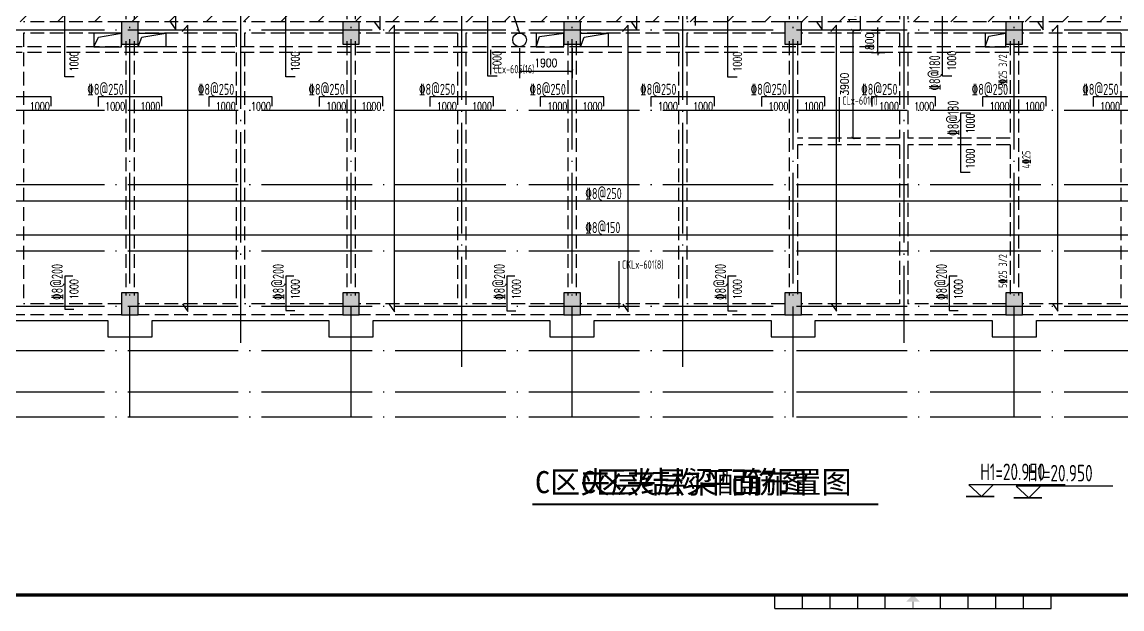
# Model space of a CAD drawing. Header units: millimetres. Extents: x 2998490 to 15040601, y 444546 to 7822218.
# Drawn here: x 14629362 to 14669164, y 7486254 to 7507502 of the extents above; entities that cross this region are included whole.
import ezdxf

# ---------------------------------------------------------------- set-up
doc = ezdxf.new("R2010")
doc.units = ezdxf.units.MM
doc.header["$LTSCALE"] = 2000
doc.linetypes.add('DASH', pattern=[0.35, 0.25, -0.1])
doc.linetypes.add('DOTE', pattern=[2.42, 2, -0.2, 0.02, -0.2])
for name, color, linetype in [('3-AXIS', 3, 'Continuous'), ('3-ban', 84, 'Continuous'), ('3-ban-hatch', 9, 'Continuous'), ('3-ban-rein', 1, 'Continuous'), ('3-ban-TEXT', 7, 'Continuous'), ('3-ban设备基础', 3, 'Continuous'), ('3-COLUMN-UP', 2, 'Continuous'), ('3-dote', 43, 'DOTE'), ('3-HATCH', 8, 'Continuous'), ('3-liang-rein-Y', 130, 'Continuous'), ('3-liang-R截面-X', 50, 'Continuous'), ('3-liang-s-1', 44, 'Continuous'), ('3-liang-xu', 120, 'DASH'), ('图框', 7, 'Continuous')]:
    doc.layers.add(name, color=color, linetype=linetype)
doc.styles.add('DIM_FONT', font='SIMPLEX', dxfattribs={"width": 0.8, "bigfont": 'HZTXT'})
doc.styles.add('TJ1', font='tj-romans1.shx', dxfattribs={"width": 0.8, "bigfont": 'tj-hztxt1.shx'})
doc.styles.add('TSSD_Rein', font='Tssdeng.shx', dxfattribs={"width": 0.7, "bigfont": 'hztxt.shx'})
doc.styles.add('黑体', font='SIMHEI.TTF')
doc.dimstyles.new('DIMN100', dxfattribs={"dimtxt": 300, "dimasz": 100, "dimexe": 250, "dimexo": 300, "dimgap": 150, "dimtad": 1, "dimdec": 0, "dimzin": 0, "dimdsep": 46, "dimtxsty": 'DIM_FONT', "dimblk": 'ARCHTICK', "dimcen": 0.09, "dimclrt": 7, "dimazin": 2, "dimtfac": 1, "dimtdec": 0, "dimtix": 1, "dimtmove": 2, "dimatfit": 3, "dimldrblk": 'ARCHTICK', "dimfxl": 0, "dimtolj": 1, "dimtzin": 0, "dimarcsym": 0})

# ---------------------------------------------------------------- blocks, each defined once
blk = doc.blocks.new('TJAD_TK_A0')
at = {"layer": '图框'}
for p, q in [((1517.5, -436.65), (1517.5, -431.65)), ((1527.5, -436.65), (1527.5, -431.65)), ((1537.5, -436.65), (1537.5, -431.65)), ((1547.5, -436.65), (1547.5, -431.65)), ((1557.5, -436.65), (1557.5, -431.65)), ((1577.5, -436.65), (1577.5, -431.65)), ((1587.5, -436.65), (1587.5, -431.65)), ((1597.5, -436.65), (1597.5, -431.65)), ((1607.5, -436.65), (1607.5, -431.65)), ((1617.5, -436.65), (1617.5, -431.65)), ((1517.5, -436.65), (1617.5, -436.65))]:
    blk.add_line(p, q, dxfattribs=at)
at = {"layer": '图框', "const_width": 1.2}
blk.add_lwpolyline([(2152, -431.7), (2152, 389.3), (998, 389.3), (998, -431.7)], close=True, dxfattribs=at)
at = {"layer": '图框', "const_width": 0.3}
blk.add_lwpolyline([(1567.5, -434.15), (1567.5, -436.65)], dxfattribs=at)
at = {"layer": '图框'}
blk.add_solid([(1570, -434.15), (1565, -434.15), (1567.5, -431.65)], dxfattribs=at)
blk = doc.blocks.new('_ArchTick')
at = {"color": 0, "linetype": 'ByBlock', "const_width": 0.15}
blk.add_lwpolyline([(-0.5, -0.5), (0.5, 0.5)], dxfattribs=at)
blk = doc.blocks.new('*D814')
at = {"layer": '3-ban设备基础', "color": 0, "lineweight": -2}
for p, q in [((14647367, 7506552), (14647367, 7505472)), ((14649267, 7506552), (14649267, 7505472)), ((14647367, 7505722), (14649267, 7505722))]:
    blk.add_line(p, q, dxfattribs=at)
at = {"layer": 'Defpoints', "color": 0}
for p in [(14647367, 7506852), (14649267, 7506852), (14649267, 7505722)]:
    blk.add_point(p, dxfattribs=at)
at = {"layer": '3-ban设备基础', "color": 0, "lineweight": -2, "xscale": 100, "yscale": 100, "zscale": 100, "rotation": 180}
blk.add_blockref('_ArchTick', (14647367, 7505722), dxfattribs=at)
at = {"layer": '3-ban设备基础', "color": 0, "lineweight": -2, "xscale": 100, "yscale": 100, "zscale": 100}
blk.add_blockref('_ArchTick', (14649267, 7505722), dxfattribs=at)
at = {"layer": '3-ban设备基础', "color": 7, "insert": (14648317, 7506022), "char_height": 300, "attachment_point": 5, "style": 'DIM_FONT'}
blk.add_mtext('\\A1;1900', dxfattribs=at)
blk = doc.blocks.new('*D912')
at = {"layer": '3-ban设备基础', "color": 0, "lineweight": -2}
for p, q in [((14660337, 7508572), (14659456, 7508572)), ((14659706, 7507202), (14659706, 7508572)), ((14660339, 7507202), (14659456, 7507202))]:
    blk.add_line(p, q, dxfattribs=at)
at = {"layer": 'Defpoints', "color": 0}
for p in [(14659706, 7508572), (14660637, 7508572), (14660639, 7507202)]:
    blk.add_point(p, dxfattribs=at)
at = {"layer": '3-ban设备基础', "color": 0, "lineweight": -2, "xscale": 100, "yscale": 100, "zscale": 100}
for p, rotation in [((14659706, 7508572), 90), ((14659706, 7507202), 270)]:
    blk.add_blockref('_ArchTick', p, dxfattribs=dict(at, rotation=rotation))
at = {"layer": '3-ban设备基础', "color": 7, "insert": (14659406, 7507887), "char_height": 300, "attachment_point": 5, "rotation": 90, "style": 'DIM_FONT'}
blk.add_mtext('\\A1;1370', dxfattribs=at)
blk = doc.blocks.new('*D1816')
at = {"layer": '3-ban', "color": 0, "lineweight": -2}
for p, q in [((14659424, 7507202), (14659424, 7503302)), ((14659426, 7507202), (14659674, 7507202)), ((14659426, 7503302), (14659674, 7503302))]:
    blk.add_line(p, q, dxfattribs=at)
at = {"layer": 'Defpoints', "color": 0}
for p in [(14659126, 7507202), (14659126, 7503302), (14659424, 7503302)]:
    blk.add_point(p, dxfattribs=at)
at = {"layer": '3-ban', "color": 0, "lineweight": -2, "xscale": 100, "yscale": 100, "zscale": 100}
for p, rotation in [((14659424, 7507202), 90), ((14659424, 7503302), 270)]:
    blk.add_blockref('_ArchTick', p, dxfattribs=dict(at, rotation=rotation))
at = {"layer": '3-ban', "color": 7, "insert": (14659124, 7505252), "char_height": 300, "attachment_point": 5, "rotation": 90, "style": 'DIM_FONT'}
blk.add_mtext('\\A1;3900', dxfattribs=at)
blk = doc.blocks.new('*D1818')
at = {"layer": '3-ban', "color": 0, "lineweight": -2}
for p, q in [((14660105, 7507202), (14660584, 7507202)), ((14660334, 7507202), (14660334, 7507302)), ((14660334, 7506402), (14660334, 7507202)), ((14660105, 7506402), (14660584, 7506402)), ((14660334, 7506402), (14660334, 7506302))]:
    blk.add_line(p, q, dxfattribs=at)
at = {"layer": 'Defpoints', "color": 0}
for p in [(14659805, 7507202), (14660334, 7507202), (14659805, 7506402)]:
    blk.add_point(p, dxfattribs=at)
at = {"layer": '3-ban', "color": 0, "lineweight": -2, "xscale": 100, "yscale": 100, "zscale": 100}
for p, rotation in [((14660334, 7507202), 270), ((14660334, 7506402), 90)]:
    blk.add_blockref('_ArchTick', p, dxfattribs=dict(at, rotation=rotation))
at = {"layer": '3-ban', "color": 7, "insert": (14660034, 7506802), "char_height": 300, "attachment_point": 5, "rotation": 90, "style": 'DIM_FONT'}
blk.add_mtext('\\A1;800', dxfattribs=at)

msp = doc.modelspace()

# ---------------------------------------------------------------- hatches: boundary and pattern name
at = {"layer": '3-ban-hatch'}
h = msp.add_hatch(dxfattribs=at)
h.set_pattern_fill('ANSI31', color=8, scale=300, style=0)
h.paths.add_polyline_path([(14681566.8, 7507502), (14618716.8, 7507502), (14618716.8, 7510902), (14681566.8, 7510902)])
at = {"layer": '3-HATCH'}
for points in [[(14633566.9, 7507502), (14632966.9, 7507502), (14632966.9, 7506702), (14633566.9, 7506702)], [(14641566.9, 7507502), (14640966.9, 7507502), (14640966.9, 7506702), (14641566.9, 7506702)], [(14649566.9, 7507502), (14648966.9, 7507502), (14648966.9, 7506702), (14649566.9, 7506702)], [(14657566.9, 7507502), (14656966.9, 7507502), (14656966.9, 7506702), (14657566.9, 7506702)], [(14665566.9, 7507502), (14664966.9, 7507502), (14664966.9, 7506702), (14665566.9, 7506702)], [(14633566.9, 7497702), (14632966.9, 7497702), (14632966.9, 7496902), (14633566.9, 7496902)], [(14641566.9, 7497702), (14640966.9, 7497702), (14640966.9, 7496902), (14641566.9, 7496902)], [(14649566.9, 7497702), (14648966.9, 7497702), (14648966.9, 7496902), (14649566.9, 7496902)], [(14657566.9, 7497702), (14656966.9, 7497702), (14656966.9, 7496902), (14657566.9, 7496902)], [(14665566.9, 7497702), (14664966.9, 7497702), (14664966.9, 7496902), (14665566.9, 7496902)]]:
    msp.add_hatch(color=256, dxfattribs=at).paths.add_polyline_path(points)

# ---------------------------------------------------------------- linework, layer by layer
at = {"layer": '3-AXIS', "color": 15, "linetype": 'DOTE'}
for p, q in [((14633266.8, 7493202), (14633266.8, 7523716.5)), ((14641266.8, 7493202), (14641266.8, 7523716.5)), ((14649266.8, 7493202), (14649266.8, 7523716.5)), ((14657266.8, 7493202), (14657266.8, 7523716.5)), ((14665266.8, 7493202), (14665266.8, 7523716.5)), ((14695266.8, 7507202), (14614408.5, 7507202)), ((14695266.8, 7504302), (14614408.5, 7504302)), ((14695266.8, 7501602), (14614408.5, 7501602)), ((14695266.8, 7499202), (14614408.5, 7499202)), ((14695266.8, 7497202), (14614408.5, 7497202)), ((14695266.8, 7495602), (14614408.5, 7495602)), ((14695266.8, 7494102), (14614408.5, 7494102)), ((14695266.8, 7493202), (14614408.5, 7493202))]:
    msp.add_line(p, q, dxfattribs=at)
at = {"layer": '3-ban'}
msp.add_lwpolyline([(14668827.3, 7490705.6), (14665340.3, 7490705.6), (14665796, 7490274.2), (14665251, 7490274.2), (14666259.8, 7490274.2), (14665796, 7490274.2), (14666219.9, 7490705.6)], dxfattribs=at)
at = {"layer": '3-ban', "const_width": 70}
msp.add_lwpolyline([(14647829.2, 7490047.2), (14660341.8, 7490047.2)], dxfattribs=at)
at = {"layer": '3-ban-rein'}
for points in [[(14634731.8, 7507497.8), (14634925.2, 7507224.1), (14634925.2, 7511181.4), (14634722.1, 7510952)], [(14642122.7, 7507497.8), (14642316.1, 7507224.1), (14642316.1, 7511181.4), (14642113, 7510952)], [(14651417.9, 7507497.8), (14651611.4, 7507224.1), (14651611.4, 7511181.4), (14651408.3, 7510952)], [(14658122.7, 7507497.8), (14658316.1, 7507224.1), (14658316.1, 7511181.4), (14658113, 7510952)], [(14666122.7, 7507497.8), (14666316.1, 7507224.1), (14666316.1, 7511181.4), (14666113, 7510952)], [(14631245.3, 7505519.1), (14630907.3, 7505519.1), (14630907.3, 7508502), (14631253.3, 7508502)], [(14639245.3, 7505517), (14638907.3, 7505517), (14638907.3, 7508502), (14639253.3, 7508502)], [(14646550.3, 7505536.7), (14646212.4, 7505536.7), (14646212.4, 7508502), (14646558.4, 7508502)], [(14655245.3, 7505508.2), (14654907.3, 7505508.2), (14654907.3, 7508502), (14655253.3, 7508502)], [(14663002.7, 7505544), (14662664.8, 7505544), (14662664.8, 7508492.3), (14663010.8, 7508492.3)], [(14635166.2, 7497296.3), (14635359.6, 7497022.7), (14635359.6, 7507392.3), (14635156.5, 7507162.9)], [(14642643.5, 7497289.9), (14642836.9, 7497016.2), (14642836.9, 7507392.3), (14642633.9, 7507162.9)], [(14651101.3, 7497284.7), (14651294.8, 7497011), (14651294.8, 7507392.3), (14651091.7, 7507162.9)], [(14658643.5, 7497306.8), (14658836.9, 7497033.1), (14658836.9, 7507392.3), (14658633.9, 7507162.9)], [(14666643.5, 7497309.5), (14666836.9, 7497035.9), (14666836.9, 7507392.3), (14666633.9, 7507162.9)], [(14630416.8, 7504449.4), (14630416.8, 7504787.3), (14628116.8, 7504787.3), (14628116.8, 7504441.3)], [(14634416.8, 7504449.4), (14634416.8, 7504787.3), (14632116.8, 7504787.3), (14632116.8, 7504441.3)], [(14638416.8, 7504449.4), (14638416.8, 7504787.3), (14636116.8, 7504787.3), (14636116.8, 7504441.3)], [(14642416.8, 7504449.4), (14642416.8, 7504787.3), (14640116.8, 7504787.3), (14640116.8, 7504441.3)], [(14646416.8, 7504449.4), (14646416.8, 7504787.3), (14644116.8, 7504787.3), (14644116.8, 7504441.3)], [(14650416.8, 7504449.4), (14650416.8, 7504787.3), (14648116.8, 7504787.3), (14648116.8, 7504441.3)], [(14654416.8, 7504449.4), (14654416.8, 7504787.3), (14652116.8, 7504787.3), (14652116.8, 7504441.3)], [(14658416.8, 7504449.4), (14658416.8, 7504787.3), (14656116.8, 7504787.3), (14656116.8, 7504441.3)], [(14662416.8, 7504449.4), (14662416.8, 7504787.3), (14660116.8, 7504787.3), (14660116.8, 7504441.3)], [(14666416.8, 7504449.4), (14666416.8, 7504787.3), (14664116.8, 7504787.3), (14664116.8, 7504441.3)], [(14670416.8, 7504449.4), (14670416.8, 7504787.3), (14668116.8, 7504787.3), (14668116.8, 7504441.3)], [(14663669.4, 7502052), (14663331.4, 7502052), (14663331.4, 7504213.4), (14663677.4, 7504213.4)], [(14681410.6, 7500678.2), (14681410.6, 7501016.1), (14618819.5, 7501016.1), (14618819.5, 7500670.1)], [(14681204.9, 7499976.7), (14681478.5, 7499783.3), (14618817.4, 7499783.3), (14619046.8, 7499986.4)], [(14631199.4, 7498302), (14630907.3, 7498302), (14630907.3, 7497103), (14631236.6, 7497103)], [(14639199.4, 7498302), (14638907.3, 7498302), (14638907.3, 7497054.2), (14639236.6, 7497054.2)], [(14647199.4, 7498302), (14646907.3, 7498302), (14646907.3, 7497047.7), (14647236.6, 7497047.7)], [(14655199.4, 7498302), (14654907.3, 7498302), (14654907.3, 7497042.6), (14655236.6, 7497042.6)], [(14663199.4, 7498302), (14662907.3, 7498302), (14662907.3, 7497064.7), (14663236.6, 7497064.7)]]:
    msp.add_lwpolyline(points, dxfattribs=at)
at = {"layer": '3-ban设备基础'}
msp.add_line((14646651.1, 7509202), (14647366.8, 7507102), dxfattribs=at)
at = {"layer": '3-ban设备基础', "ltscale": 2}
msp.add_circle((14647366.8, 7506852), 250, dxfattribs=at)
at = {"layer": '3-COLUMN-UP'}
for points in [[(14633566.9, 7507502), (14632966.9, 7507502), (14632966.9, 7506702), (14633566.9, 7506702)], [(14641566.9, 7507502), (14640966.9, 7507502), (14640966.9, 7506702), (14641566.9, 7506702)], [(14649566.9, 7507502), (14648966.9, 7507502), (14648966.9, 7506702), (14649566.9, 7506702)], [(14657566.9, 7507502), (14656966.9, 7507502), (14656966.9, 7506702), (14657566.9, 7506702)], [(14665566.9, 7507502), (14664966.9, 7507502), (14664966.9, 7506702), (14665566.9, 7506702)], [(14633566.9, 7497702), (14632966.9, 7497702), (14632966.9, 7496902), (14633566.9, 7496902)], [(14641566.9, 7497702), (14640966.9, 7497702), (14640966.9, 7496902), (14641566.9, 7496902)], [(14649566.9, 7497702), (14648966.9, 7497702), (14648966.9, 7496902), (14649566.9, 7496902)], [(14657566.9, 7497702), (14656966.9, 7497702), (14656966.9, 7496902), (14657566.9, 7496902)], [(14665566.9, 7497702), (14664966.9, 7497702), (14664966.9, 7496902), (14665566.9, 7496902)]]:
    msp.add_lwpolyline(points, close=True, dxfattribs=at)
at = {"layer": '3-dote'}
for p, q in [((14645266.8, 7523207.2), (14645266.8, 7495025.6)), ((14653266.8, 7523207.2), (14653266.8, 7495025.6)), ((14637266.8, 7522877.3), (14637266.8, 7495893.3)), ((14661266.8, 7522877.3), (14661266.8, 7495893.3))]:
    msp.add_line(p, q, dxfattribs=at)
at = {"layer": '3-liang-R截面-X'}
for p, q in [((14653714.2, 7508942.4), (14653714.2, 7507371.5)), ((14646315.9, 7506493.9), (14646315.9, 7505605.3)), ((14658935.5, 7504776.2), (14658935.5, 7503168.2)), ((14650961.3, 7498840.4), (14650961.3, 7497140))]:
    msp.add_line(p, q, dxfattribs=at)
msp.add_lwpolyline([(14667107.4, 7490752.5), (14663620.4, 7490752.5), (14664076.1, 7490321.2), (14663531.1, 7490321.2), (14664539.8, 7490321.2), (14664076.1, 7490321.2), (14664500, 7490752.5)], dxfattribs=at)
at = {"layer": '3-liang-R截面-X', "const_width": 70}
msp.add_lwpolyline([(14649494.1, 7490047.2), (14658606.2, 7490047.2)], dxfattribs=at)
at = {"layer": '3-liang-s-1'}
for points in [[(14631966.8, 7506602), (14632966.8, 7506602), (14632966.8, 7507102), (14631966.8, 7507102)], [(14633566.8, 7507102), (14634566.8, 7507102), (14634566.8, 7506602), (14633566.8, 7506602)], [(14647966.8, 7506602), (14648966.8, 7506602), (14648966.8, 7507102), (14647966.8, 7507102)], [(14649566.9, 7507102), (14650566.8, 7507102), (14650566.8, 7506602), (14649566.9, 7506602)], [(14664216.8, 7506602), (14664966.8, 7506602), (14664966.8, 7507102), (14664216.8, 7507102)]]:
    msp.add_lwpolyline(points, close=True, dxfattribs=at)
for points in [[(14631966.8, 7506602), (14632125.7, 7506949.5), (14632966.8, 7507102)], [(14633566.8, 7506602), (14633698.7, 7506949.9), (14634566.8, 7507102)], [(14647966.8, 7506602), (14648085.8, 7506976.1), (14648966.8, 7507102)], [(14649566.9, 7506602), (14649697.7, 7506952.3), (14650566.8, 7507102)], [(14664216.8, 7506602), (14664342.3, 7506984.9), (14664966.8, 7507102)], [(14626066.8, 7496702), (14632466.8, 7496702), (14632466.8, 7496102), (14634066.8, 7496102), (14634066.8, 7496702), (14640466.8, 7496702), (14640466.8, 7496102), (14642066.8, 7496102), (14642066.8, 7496702), (14648466.8, 7496702), (14648466.8, 7496102), (14650066.8, 7496102), (14650066.8, 7496702), (14656466.8, 7496702), (14656466.8, 7496102), (14658066.8, 7496102), (14658066.8, 7496702), (14664466.8, 7496702), (14664466.8, 7496102), (14666066.8, 7496102), (14666066.8, 7496702), (14672466.8, 7496702)]]:
    msp.add_lwpolyline(points, dxfattribs=at)
at = {"layer": '3-liang-xu'}
for p, q in [((14633116.9, 7510902), (14633116.9, 7507502)), ((14633416.9, 7510902), (14633416.9, 7507502)), ((14641116.9, 7510902), (14641116.9, 7507502)), ((14641416.9, 7510902), (14641416.9, 7507502)), ((14649116.9, 7510902), (14649116.9, 7507502)), ((14649416.9, 7510902), (14649416.9, 7507502)), ((14653116.9, 7510902), (14653116.9, 7507502)), ((14653416.9, 7510902), (14653416.9, 7507502)), ((14657116.9, 7510902), (14657116.9, 7507502)), ((14657416.9, 7510902), (14657416.9, 7507502)), ((14661116.9, 7510902), (14661116.9, 7507502)), ((14661416.9, 7510902), (14661416.9, 7507502)), ((14665116.9, 7510902), (14665116.9, 7507502)), ((14665416.9, 7510902), (14665416.9, 7507502)), ((14669116.9, 7510902), (14669116.9, 7507502)), ((14632966.9, 7507502), (14629416.9, 7507502)), ((14637116.9, 7507502), (14633566.9, 7507502)), ((14640966.9, 7507502), (14637416.9, 7507502)), ((14645116.9, 7507502), (14641566.9, 7507502)), ((14648970.2, 7507502), (14645416.9, 7507502)), ((14653116.9, 7507502), (14649566.9, 7507502)), ((14656966.9, 7507502), (14653416.9, 7507502)), ((14661116.9, 7507502), (14657566.9, 7507502)), ((14664966.9, 7507502), (14661416.9, 7507502)), ((14669116.9, 7507502), (14665566.9, 7507502)), ((14632966.8, 7507102), (14629416.9, 7507102)), ((14629416.9, 7507102), (14629416.9, 7497302)), ((14637116.9, 7507102), (14633566.9, 7507102)), ((14637116.9, 7507102), (14637116.9, 7497302)), ((14640966.9, 7507102), (14637416.9, 7507102)), ((14637416.9, 7507102), (14637416.9, 7497302)), ((14645116.9, 7507102), (14641566.9, 7507102)), ((14645116.9, 7507102), (14645116.9, 7497302)), ((14648966.8, 7507102), (14645416.9, 7507102)), ((14645416.9, 7507102), (14645416.9, 7497302)), ((14653116.9, 7507102), (14649566.9, 7507102)), ((14653116.9, 7507102), (14653116.9, 7497302)), ((14656966.9, 7507102), (14653416.9, 7507102)), ((14653416.9, 7507102), (14653416.9, 7497302)), ((14661116.9, 7507102), (14657566.9, 7507102)), ((14661116.9, 7507102), (14661116.9, 7503302)), ((14664966.9, 7507102), (14661416.9, 7507102)), ((14661416.9, 7507102), (14661416.9, 7503302)), ((14669116.9, 7507102), (14665566.9, 7507102)), ((14669116.9, 7507102), (14669116.9, 7497302)), ((14633116.9, 7506802), (14633116.9, 7497602)), ((14633416.9, 7506802), (14633416.9, 7497602)), ((14641116.9, 7506802), (14641116.9, 7497602)), ((14641416.9, 7506802), (14641416.9, 7497602)), ((14649116.9, 7506802), (14649116.9, 7497602)), ((14649416.9, 7506802), (14649416.9, 7497602)), ((14657116.9, 7506802), (14657116.9, 7497602)), ((14657416.9, 7506802), (14657416.9, 7503302)), ((14665116.9, 7506802), (14665116.9, 7503302)), ((14665416.9, 7506802), (14665416.9, 7497602)), ((14681166.9, 7506602), (14619016.9, 7506602)), ((14681166.9, 7506402), (14619016.9, 7506402)), ((14661116.9, 7503302), (14657416.9, 7503302)), ((14665116.9, 7503302), (14661416.9, 7503302)), ((14661116.9, 7503052), (14657416.9, 7503052)), ((14657416.9, 7503052), (14657416.9, 7497602)), ((14661116.9, 7503052), (14661116.9, 7497302)), ((14661416.9, 7503052), (14661416.9, 7497302)), ((14665116.9, 7503052), (14661416.9, 7503052)), ((14665116.9, 7503052), (14665116.9, 7497602)), ((14632966.9, 7497302), (14629416.9, 7497302)), ((14637116.9, 7497302), (14633566.9, 7497302)), ((14640966.9, 7497302), (14637416.9, 7497302)), ((14645116.9, 7497302), (14641566.9, 7497302)), ((14648966.9, 7497302), (14645416.9, 7497302)), ((14653116.9, 7497302), (14649566.9, 7497302)), ((14656966.9, 7497302), (14653416.9, 7497302)), ((14661116.9, 7497302), (14657566.9, 7497302)), ((14664966.9, 7497302), (14661416.9, 7497302)), ((14669116.9, 7497302), (14665566.9, 7497302)), ((14632966.9, 7496902), (14625566.9, 7496902)), ((14640966.9, 7496902), (14633566.9, 7496902)), ((14648966.9, 7496902), (14641566.9, 7496902)), ((14656966.9, 7496902), (14649566.9, 7496902)), ((14664966.9, 7496902), (14657566.9, 7496902)), ((14672966.9, 7496902), (14665566.9, 7496902))]:
    msp.add_line(p, q, dxfattribs=at)

# ---------------------------------------------------------------- block references
at = {"layer": '图框', "xscale": 100, "yscale": 100, "zscale": 100}
msp.add_blockref('TJAD_TK_A0', (14504849.7, 7529933.9), dxfattribs=at)

# ---------------------------------------------------------------- texts
at = {"layer": '3-ban', "style": 'TSSD_Rein', "width": 0.7}
for s, rotation, p in [('%%1328@180', 89.99419, (14662587.7, 7505018.1, -5065)), ('%%1328@250', 0.00581, (14631724.3, 7504864.2, -5065)), ('%%1328@250', 0.00581, (14635724.3, 7504864.2, -5065)), ('%%1328@250', 0.00581, (14639724.3, 7504864.2, -5065)), ('%%1328@250', 0.00581, (14643724.3, 7504864.2, -5065)), ('%%1328@250', 0.00581, (14647724.3, 7504864.2, -5065)), ('%%1328@250', 0.00581, (14651724.3, 7504864.2, -5065)), ('%%1328@250', 0.00581, (14655724.3, 7504864.2, -5065)), ('%%1328@250', 0.00581, (14659724.3, 7504864.2, -5065)), ('%%1328@250', 0.00581, (14663724.3, 7504864.2, -5065)), ('%%1328@250', 0.00581, (14667724.3, 7504864.2, -5065)), ('%%1328@180', 89.99419, (14663254.3, 7503380.6, -5065)), ('%%1328@250', 0.00581, (14649744.2, 7501093.1, -5065)), ('%%1328@150', 0.00581, (14649744.2, 7499860.2, -5065)), ('%%1328@200', 90.00581, (14630835.1, 7497438, -5065)), ('%%1328@200', 90.00581, (14638835.1, 7497438, -5065)), ('%%1328@200', 90.00581, (14646835.1, 7497438, -5065)), ('%%1328@200', 90.00581, (14654835.1, 7497438, -5065)), ('%%1328@200', 90.00581, (14662835.1, 7497438, -5065))]:
    msp.add_text(s, height=400, rotation=rotation, dxfattribs=at).set_placement(p)
at = {"layer": '3-ban', "style": '黑体'}
msp.add_text('C区夹层结构平面布置图', height=800, dxfattribs=at).set_placement((14647925.1, 7490447.2))
at = {"layer": '3-ban', "style": 'TSSD_Rein', "width": 0.7}
msp.add_text('H1=20.950', height=600, dxfattribs=at).set_placement((14665755.5, 7490872.7))
at = {"layer": '3-ban-TEXT', "style": 'TJ1', "width": 0.7}
for p in [(14631397.2, 7505716), (14639397.2, 7505714), (14646702.3, 7505733.6), (14655397.2, 7505705.1), (14663154.7, 7505740.9), (14663821.3, 7503471.9), (14663821.3, 7502198.9), (14631397.2, 7497471.9), (14639397.2, 7497471.9), (14647397.2, 7497471.9), (14655397.2, 7497471.9), (14663397.2, 7497471.9)]:
    msp.add_text('1000', height=300, rotation=90, dxfattribs=at).set_placement(p)
for p in [(14629646.5, 7504297.4), (14632373.5, 7504297.4), (14633646.5, 7504297.4), (14636373.5, 7504297.4), (14637646.5, 7504297.4), (14640373.5, 7504297.4), (14641646.5, 7504297.4), (14644373.5, 7504297.4), (14645646.5, 7504297.4), (14648373.5, 7504297.4), (14649646.5, 7504297.4), (14652373.5, 7504297.4), (14653646.5, 7504297.4), (14656373.5, 7504297.4), (14657646.5, 7504297.4), (14660373.5, 7504297.4), (14661646.5, 7504297.4), (14664373.5, 7504297.4), (14665646.5, 7504297.4), (14668373.5, 7504297.4)]:
    msp.add_text('1000', height=300, dxfattribs=at).set_placement(p)
at = {"layer": '3-liang-rein-Y', "style": 'TSSD_Rein', "width": 0.7}
for s, p in [('5%%13225 3/2', (14665001.2, 7505106)), ('4%%13225', (14665849.5, 7502199.8)), ('5%%13225 3/2', (14665001.2, 7497875.3))]:
    msp.add_text(s, height=300, rotation=90, dxfattribs=at).set_placement(p)
at = {"layer": '3-liang-R截面-X', "style": 'TSSD_Rein', "width": 0.7}
for s, height, p in [('CLx-605(16)', 300, (14646424, 7505645.9)), ('CLx-601(1)', 300, (14659043.5, 7504508.5)), ('CKLx-601(8)', 300, (14651069.4, 7498572.7)), ('H1=20.950', 600, (14664035.6, 7490919.7))]:
    msp.add_text(s, height=height, dxfattribs=at).set_placement(p)
at = {"layer": '3-liang-R截面-X', "style": '黑体'}
msp.add_text('C区夹层梁配筋图', height=800, dxfattribs=at).set_placement((14649590, 7490447.2))

# ---------------------------------------------------------------- dimensions: what is measured, and where the dimension line sits
at = {"layer": '3-ban'}
for base, p1, p2, picture, middle in [((14659424, 7503302), (14659125.9, 7507202), (14659125.9, 7503302), '*D1816', (14659124, 7505252)), ((14660334, 7507202), (14659805.4, 7506402), (14659805.4, 7507202), '*D1818', (14660034, 7506802))]:
    dim = msp.add_linear_dim(base=base, p1=p1, p2=p2, angle=90, dimstyle='DIMN100', dxfattribs=at)
    dim.commit()
    dim.dimension.update_dxf_attribs({"geometry": picture, "text_midpoint": middle})
at = {"layer": '3-ban设备基础'}
dim = msp.add_linear_dim(base=(14659706.3, 7508572), p1=(14660639.3, 7507202), p2=(14660636.8, 7508572), angle=90, dimstyle='DIMN100', dxfattribs=at)
dim.commit()
dim.dimension.update_dxf_attribs({"geometry": '*D912', "text_midpoint": (14659406.3, 7507887)})
dim = msp.add_linear_dim(base=(14649266.8, 7505721.6), p1=(14647366.8, 7506852), p2=(14649266.8, 7506852), dimstyle='DIMN100', dxfattribs=at)
dim.commit()
dim.dimension.update_dxf_attribs({"geometry": '*D814', "text_midpoint": (14648316.8, 7506021.6)})

doc.saveas('drawing.dxf')
